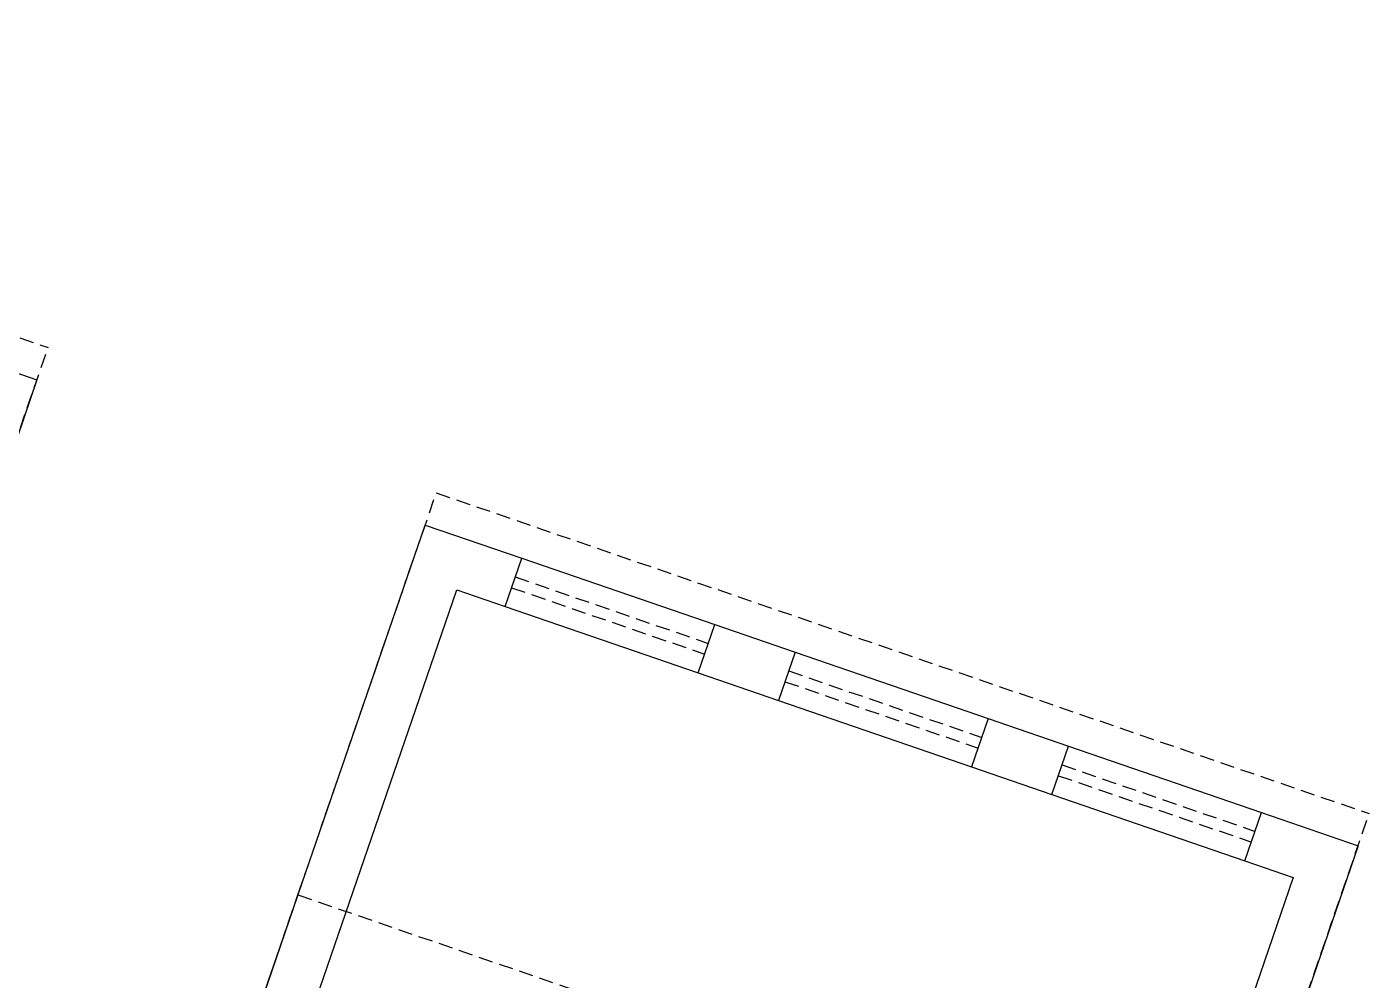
# Model space of a CAD drawing. Extents: x 2080 to 102399, y 2071 to 93424.
# Drawn here: x 76893.8 to 77130.6, y 79504.8 to 79673 of the extents above; entities that cross this region are included whole.
import ezdxf

# ---------------------------------------------------------------- set-up
doc = ezdxf.new("R2010")
doc.units = 0
doc.header["$LTSCALE"] = 20
doc.header["$MEASUREMENT"] = 0
doc.linetypes.add('HIDDEN', pattern=[0.375, 0.25, -0.125])
for name, color, linetype in [('Roof lilne', 31, 'Continuous'), ('wall', 13, 'Continuous'), ('WINDOW', 4, 'Continuous'), ('window sill', 5, 'Continuous')]:
    doc.layers.add(name, color=color, linetype=linetype)

# ---------------------------------------------------------------- blocks, each defined once
blk = doc.blocks.new('A$C6B40600C')
at = {"ltscale": 0.5}
for p, q in [((-174, -6), (-165, -6)), ((-174, -75), (-174, -6)), ((-174, -15), (-174, -6)), ((-174, -6), (0, -6)), ((-165, -15), (-165, -6)), ((-120, -6), (-111, -6)), ((-120, -15), (-120, -6)), ((-111, -15), (-111, -6)), ((-63, -6), (-54, -6)), ((-63, -15), (-63, -6)), ((-54, -15), (-54, -6)), ((-9, -6), (0, -6)), ((-9, -15), (-9, -6)), ((0, -75), (0, -6)), ((0, -15), (0, -6)), ((-174, -15), (-165, -15)), ((-120, -15), (-111, -15)), ((-111, -75), (-111, -15)), ((-63, -15), (-54, -15)), ((-63, -75), (-63, -15)), ((-9, -15), (0, -15)), ((-174, -144), (-174, -75))]:
    blk.add_line(p, q, dxfattribs=at)
at = {"layer": 'Roof lilne', "linetype": 'HIDDEN', "ltscale": 0.5}
for p, q in [((0, 0), (-174, 0)), ((-174, 0), (-174, -144)), ((0, -144), (0, 0)), ((-174, -144), (0, -144)), ((-174, -144), (-174, -219)), ((0, -144), (0, -219)), ((-174, -219), (0, -219))]:
    blk.add_line(p, q, dxfattribs=at)
at = {"layer": 'wall', "ltscale": 0.5}
for p, q in [((-174, -75), (-156, -75)), ((-174, -75), (-174, -213)), ((-156, -84), (-156, -75)), ((-120, -75), (-111, -75)), ((-120, -84), (-120, -75)), ((-111, -84), (-111, -75)), ((-63, -75), (-54, -75)), ((-63, -84), (-63, -75)), ((-54, -84), (-54, -75)), ((-18, -75), (0, -75)), ((-18, -84), (-18, -75)), ((0, -213), (0, -75)), ((-165, -84), (-156, -84)), ((-165, -84), (-165, -204)), ((-120, -84), (-111, -84)), ((-63, -84), (-54, -84)), ((-18, -84), (-9, -84)), ((-9, -204), (-9, -84)), ((-165, -204), (-156, -204)), ((-156, -204), (-156, -213)), ((-120, -204), (-105, -204)), ((-120, -204), (-120, -213)), ((-105, -213), (-105, -204)), ((-69, -204), (-54, -204)), ((-69, -213), (-69, -204)), ((-54, -204), (-54, -213)), ((-18, -204), (-9, -204)), ((-18, -204), (-18, -213)), ((-174, -213), (-156, -213)), ((-120, -213), (-105, -213)), ((-69, -213), (-54, -213)), ((-18, -213), (0, -213))]:
    blk.add_line(p, q, dxfattribs=at)
at = {"layer": 'WINDOW', "ltscale": 0.5}
for p, q in [((-156, -78.5), (-120, -78.5)), ((-54, -78.5), (-18, -78.5)), ((-156, -80.5), (-120, -80.5)), ((-54, -80.5), (-18, -80.5))]:
    blk.add_line(p, q, dxfattribs=at)
at = {"layer": 'WINDOW', "linetype": 'HIDDEN', "ltscale": 0.5}
for p, q in [((-156, -207.5), (-120, -207.5)), ((-105, -207.5), (-69, -207.5)), ((-54, -207.5), (-18, -207.5)), ((-156, -209.5), (-120, -209.5)), ((-105, -209.5), (-69, -209.5)), ((-54, -209.5), (-18, -209.5))]:
    blk.add_line(p, q, dxfattribs=at)
at = {"layer": 'window sill', "ltscale": 0.5}
for p, q in [((-156, -75), (-120, -75)), ((-54, -75), (-18, -75)), ((-156, -84), (-120, -84)), ((-54, -84), (-18, -84)), ((-156, -204), (-120, -204)), ((-105, -204), (-69, -204)), ((-54, -204), (-18, -204)), ((-156, -213), (-120, -213)), ((-105, -213), (-69, -213)), ((-54, -213), (-18, -213))]:
    blk.add_line(p, q, dxfattribs=at)

msp = doc.modelspace()

# ---------------------------------------------------------------- block references
at = {"ltscale": 0.5, "xscale": -1, "rotation": 161.0239003711215}
for p in [(76826.364, 79409.337), (77059.385, 79327.116)]:
    msp.add_blockref('A$C6B40600C', p, dxfattribs=at)

doc.saveas('drawing.dxf')
